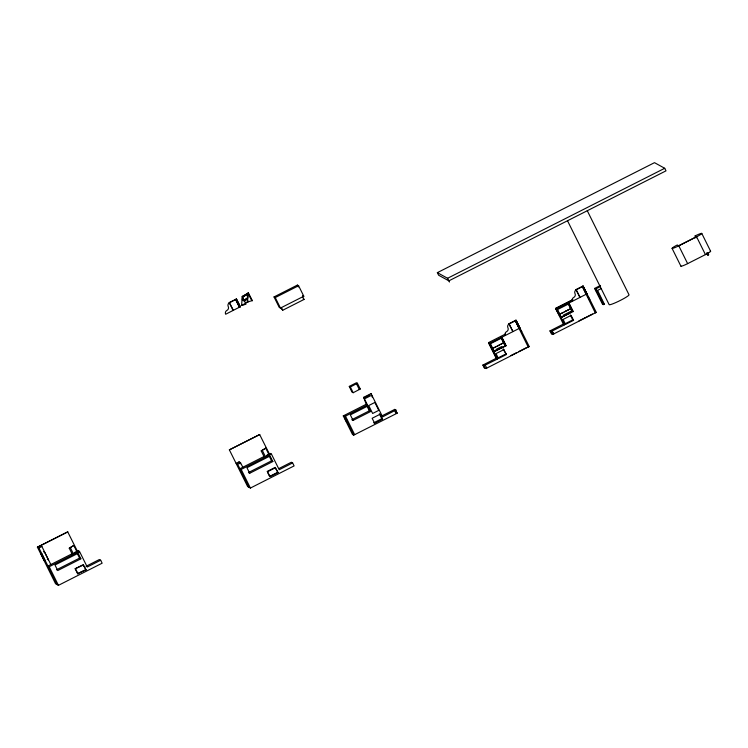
<?xml version="1.0" encoding="UTF-8"?>
<svg xmlns="http://www.w3.org/2000/svg" width="748" height="748" viewBox="0 0 748 748"><rect width="100%" height="100%" fill="white"/><g stroke="black" fill="none" stroke-linecap="round" stroke-linejoin="round"><path stroke-width="1.12" d="M241.632 305.539L242.202 296.526L248.102 293.029L248.532 293.319L242.202 296.526L245.999 304.174L241.632 305.539L248.177 301.65L247.092 299.481L244.241 301.164M242.343 299.967L242.548 296.769L247.925 293.983L247.663 298.246L243.437 300.743M242.651 300.182L242.857 296.984L247.925 293.983M243.119 300.528L247.345 298.031L247.616 293.768M248.102 293.029L247.532 302.052L251.898 300.677L248.102 293.029L252.291 300.855L248.495 293.207M229.43 302.753L236.471 299.069L229.122 302.585L233.226 310.401L232.376 309.934M357.422 383.266L350.344 386.978L349.269 386.389L356.478 382.742L357.413 383.257L360.265 388.997M360.274 389.007L353.187 392.719L351.897 392.008L349.269 386.389M482.871 365.061L484.021 365.688L497.56 358.965L496.289 358.264L482.871 365.061L484.339 368.025L485.985 368.521L529.21 346.53L515.97 320.163L508.808 323.791L512.922 331.607L509.21 323.903A2.87 2.842 -61.2 0 0 507.92 327.755A2.87 2.842 -61.2 0 1 506.639 331.598A2.87 2.842 -61.2 0 0 505.358 335.441M553.567 334.001L552.089 331.027L553.688 334.066L552.604 334.506L596.287 312.374L583.057 285.998L575.895 289.626L579.999 297.442L576.287 289.747A2.87 2.842 -61.2 0 0 575.006 293.59A2.87 2.842 -61.2 0 1 573.725 297.442A2.87 2.842 -61.2 0 0 572.435 301.285M493.989 347.633C490.492 349.381 497.588 345.931 494.101 347.67M495.559 350.793L494.372 351.401M500.206 348.54L501.394 347.942L500.721 348.194M562.636 316.638L561.458 317.236M563.945 316.077L562.524 316.656M565.376 315.347L564.413 315.759M567.059 314.534L565.909 315.076M568.433 313.842L567.283 314.375M570.584 312.664L571.36 312.243M236.443 299.125L240.258 306.736L236.284 298.957L240.136 306.848L225.662 314.244A2.87 2.842 -61.2 0 1 226.943 310.392A2.87 2.842 -61.2 0 0 228.234 306.549A2.87 2.842 -61.2 0 1 229.514 302.706L233.32 310.364M529.173 346.586L528.21 347.016L515.297 320.836L515.97 320.163L519.963 327.923L519.093 328.475M596.25 312.421L595.286 312.86L582.383 286.671L583.057 285.998L586.965 293.852L556.886 309.167L555.549 308.438L572.716 299.742M236.265 299.256L239.977 306.951M69.246 548.191L73.809 545.451L76.969 551.809L73.528 554.118L72.406 554.549L69.246 548.191L73.809 545.451M72.406 554.549L76.969 551.809M261.211 450.904L265.774 448.164L268.934 454.522L265.484 456.832L264.362 457.262L261.211 450.904L265.774 448.164M264.362 457.262L268.934 454.522M497.775 345.726C496.214 346.735 499.477 344.781 497.925 345.81M499.346 348.895L498.869 349.176L499.655 348.746M274.039 296.919L297.395 285.082L298.592 285.745L303.8 296.236L280.453 308.064L279.247 307.409L274.039 296.919L275.245 297.573L280.453 308.064M275.245 297.573L298.592 285.745M280.837 307.896L282.697 310.261L304.053 299.443L302.678 296.675M437.356 272.655L654.491 162.662L664.72 168.281L666 170.853L448.865 280.846L438.637 275.236L437.356 272.655L447.584 278.275L449.454 282.033M447.584 278.275L664.72 168.281M85.973 566.32L99.391 559.523L100.662 560.224L102.139 563.197L58.438 585.338L55.576 583.767L37.4 547.143L67.788 531.856L37.494 547.199M247.635 486.537L229.365 449.857L259.649 434.523L269.617 454.447M259.743 434.569L229.365 449.857M37.4 547.143L38.98 548.013L41.897 546.536L50.845 564.544M366.202 404.275L343.276 415.888L345.155 416.281L367.474 404.977L366.202 404.275L363.678 397.328L371.045 393.598L382.602 416.888L395.898 410.035L394.738 409.39L382.359 415.664M576.203 289.803L582.383 286.671M509.126 323.959L515.297 320.836M364.697 397.478L369.475 395.056M242.81 467.257L240.529 462.675L239.051 461.862L236.125 463.339L237.612 464.153L249.121 487.35M365.258 398.469L370.989 395.57M237.612 464.153L240.529 462.675M678.66 245.746L696.463 236.733M597.156 290.963L603.449 303.641L602.458 304.146L594.567 288.438L600.504 285.427M572.762 299.77L555.605 308.466L563.366 324.099L564.647 324.8L551.098 331.532L549.948 330.897L563.366 324.099M505.573 333.982L488.519 342.621L496.289 358.264M72.126 553.763L47.919 566.03L49.2 566.732L58.438 585.338M74.155 552.735L78.213 550.687L79.484 551.388L87.254 567.021L100.662 560.224M264.091 456.476L239.884 468.744L241.165 469.445L250.402 488.051L294.104 465.911L292.627 462.937L291.346 462.236L278.967 468.51M267.13 454.934L270.168 453.4L271.449 454.101L279.21 469.735L292.627 462.937M594.567 288.438L595.595 288.999L600.541 286.493M496.822 359.171L488.519 342.621L489.8 343.323L519.103 328.484M241.165 469.445L271.449 454.101M49.2 566.732L79.484 551.388M595.679 290.486L596.67 289.981M596.446 290.907L601.523 288.476M370.615 411.531L369.344 410.83L351.812 419.703L353.084 420.404L370.615 411.531L367.866 405.986L350.335 414.869L353.084 420.404M56.455 569.845L79.597 558.12L80.877 558.821L57.736 570.546L54.987 565.002L78.119 553.286L80.877 558.821M272.833 461.535L271.561 460.833L248.42 472.558L249.701 473.26L272.833 461.535L270.084 456L246.943 467.715L249.701 473.26M563.048 315.31L571.743 310.906L573.024 311.607L561.421 317.479L557.494 309.569L569.088 303.688L573.024 311.607M495.961 349.475L501.768 346.539M505.938 345.763L494.344 351.644L490.417 343.725L502.011 337.853L505.938 345.763L504.666 345.062L501.225 338.133M504.03 349.55L496.027 353.598L498.486 358.544L506.48 354.496L503.208 349.101L506.48 354.496M86.067 569.901L83.15 564.703L86.067 569.901L77.605 573.697L75.155 568.751L82.149 565.207M267.111 471.464L274.114 467.921M75.155 568.751L83.608 564.955M275.573 467.668L267.578 471.717L270.028 476.663L278.032 472.614L275.114 467.416L278.032 472.614M573.566 320.331L572.744 319.882L564.749 323.94L565.563 324.389L573.566 320.331L571.107 315.385L563.104 319.433L565.563 324.389M505.667 354.047L497.663 358.096L498.486 358.544M604.347 304.137L603.225 304.567L604.347 304.137L597.568 290.476M680.942 266.007A6.667 0.72 -26.4 0 0 687.636 263.633L705.439 254.619A6.667 0.72 -26.4 0 0 710.198 251.188M382.602 419.161L381.789 418.712L373.785 422.77L374.608 423.218L382.602 419.161L380.152 414.214L372.149 418.263L374.608 423.218M77.605 573.697L85.609 569.649M267.606 472.456L269.57 476.411L277.573 472.362M707.776 254.984C710.086 254.348 706.177 255.825 706.795 253.002M578.952 320.883L584.375 318.134M584.627 318.022L592.538 314.01M510.968 355.506L516.391 352.757M518.532 351.682L526.442 347.67M552.22 331.102L551.098 331.532L552.576 334.496L551.426 333.87L549.948 330.897M485.134 365.258C480.786 366.268 490.249 372.13 485.013 365.192M567.854 310.046C569.808 309.223 566.058 310.934 568.013 310.13M563.132 312.44C565.067 311.654 561.411 313.253 563.281 312.524M494.886 351.055L496.747 350.251M569.733 313.066L568.91 313.552M497.925 349.625L497.102 350.111M246.934 302.033L248.177 301.65M343.276 415.888L352.504 434.495L353.729 435.13L396.982 413.298L395.888 410.016C393.7 410.035 396.16 414.99 397.366 412.99L396.216 412.354M353.664 435.13L344.426 416.524L345.408 416.019L354.646 434.625M710.6 251.197L701.755 233.376A6.667 0.72 -26.4 0 0 695.06 235.966L696.594 236.807L705.439 254.619M595.548 290.411L596.577 290.972M587.825 296.825L588.844 297.386M588.807 298.807L589.826 299.368M520.748 330.99L521.767 331.551M302.603 295.572L303.8 296.236M303.108 298.92L304.053 299.443M344.809 418.805L345.838 419.366M346.184 421.573L347.212 422.134M247.541 486.481L250.402 488.051M40.42 545.722L41.897 546.536M43.524 551.725L44.674 552.351L48.414 559.878L47.264 559.242M707.758 252.702L708.739 254.685M706.972 253.105L707.954 255.077M695.06 235.966L696.042 237.939M687.636 263.633L678.791 245.821L677.258 244.979A6.667 0.72 -26.4 0 0 672.097 248.401L680.932 266.223M587.274 210.712L628.975 294.703A11.117 1.197 -26.4 0 1 620.363 300.406A11.117 1.197 -26.4 0 1 609.19 304.716L567.498 220.725M595.595 288.999L603.356 304.632M583.113 286.25L586.834 293.945M582.954 286.353L586.656 294.058L582.86 286.409M582.748 286.475L586.423 294.188M582.505 286.606L586.301 294.254M569.2 303.529L573.183 311.533L572.005 310.888L569.181 305.203M568.022 303.408L571.743 310.906M570.285 314.936L572.744 319.882M556.886 309.167L564.647 324.8M559.682 315.843L555.549 308.438M516.036 320.406L519.757 328.101M515.877 320.509L519.673 328.166L515.774 320.574M515.671 320.63L519.346 328.344M515.428 320.761L519.224 328.409M502.123 337.685L506.097 345.698L504.919 345.052L501.44 338.04M500.664 336.469L500.945 337.039M489.8 343.323L497.56 358.965M394.738 409.39L395.72 411.372M379.329 413.766L381.789 418.712M363.678 397.328L367.474 404.977M356.516 383.855L359.358 389.596M367.044 406.211L369.344 410.83M350.344 386.978L353.187 392.719M297.395 285.082L298.34 286.989M346.427 419.469L346.726 420.067M281.323 307.493L282.697 310.261M236.078 299.368L239.874 307.017L235.975 299.434M235.854 299.499L239.528 307.213M235.601 299.63L239.397 307.278M269.261 456.215L271.561 460.833M262.333 450.464L265.484 456.832M239.051 461.862L240.052 463.882M78.213 550.687L79.241 552.772M67.685 531.8L77.652 551.734M77.306 553.501L79.597 558.12M70.368 547.751L73.528 554.118M75.613 569.004L78.073 573.95M38.98 548.013L57.157 584.637M371.045 393.598L372.476 397.571M701.755 233.376A6.667 0.72 -26.4 0 1 696.594 236.807L678.791 245.821A6.667 0.72 -26.4 0 1 672.097 248.401M495.578 346.885L496.719 346.343L495.578 346.885M498.673 345.314L499.823 344.772L498.673 345.314M500.3 344.491L501.44 343.949L500.3 344.491M501.927 343.659L503.077 343.117L501.927 343.659M501.871 347.652L503.021 347.119L501.871 347.652M503.498 346.829L504.648 346.287L503.498 346.829M559.925 314.01L562.365 312.907L559.925 314.01M564.375 311.851L565.525 311.308L564.375 311.851M565.75 311.149L566.9 310.607L565.75 311.149M569.013 309.504L570.154 308.961L569.013 309.504M374.87 402.443L368.717 405.556L372.644 413.476L378.797 410.353L374.87 402.443M41.757 553.838L40.607 553.202L44.338 560.729L45.488 561.355L41.757 553.838"/></g></svg>
